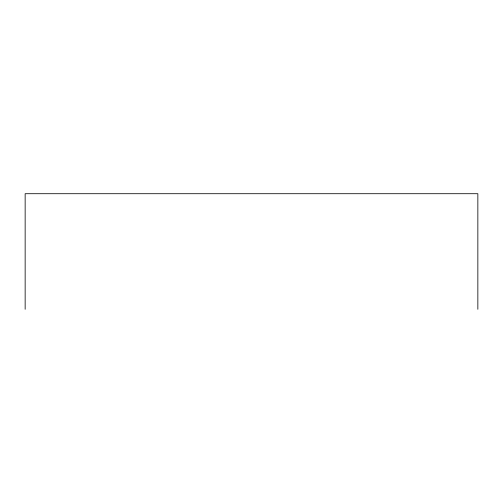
<?xml version="1.0" encoding="UTF-8"?>
<svg xmlns="http://www.w3.org/2000/svg" width="503" height="503" viewBox="0 0 503 503"><rect width="100%" height="100%" fill="white"/><g stroke="black" fill="none" stroke-linecap="round" stroke-linejoin="round"><path stroke-width="0.75" d="M477.85 309.288L477.85 193.712L25.15 193.712L25.15 309.288"/></g></svg>
